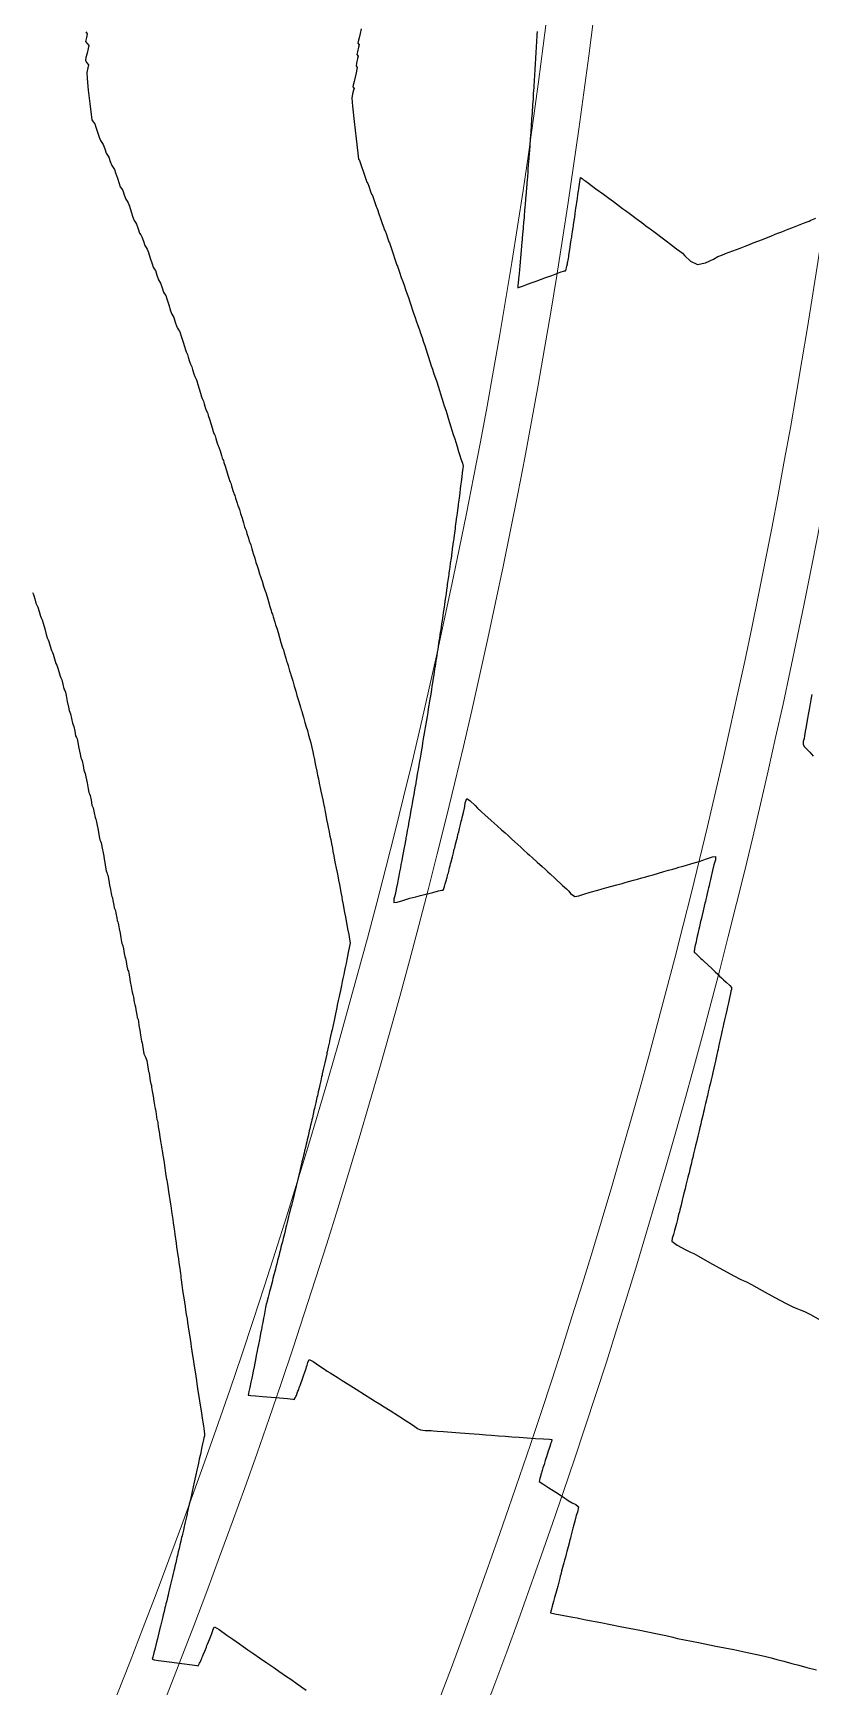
# Model space of a CAD drawing. Header units: millimetres. Extents: x 340454 to 342791, y 6993867 to 6995092.
# Drawn here: x 341861.9 to 341895.4, y 6994447 to 6994518.2 of the extents above; entities that cross this region are included whole.
import ezdxf

# ---------------------------------------------------------------- set-up
doc = ezdxf.new("R2010")
doc.units = ezdxf.units.MM
doc.header["$LTSCALE"] = 10
for name, color, linetype in [('T-HM-CURVA_INTERMEDIARIA', 45, 'Continuous'), ('T-HM-CURVA_MESTRA', 20, 'Continuous'), ('URB-Calçadas', 2, 'Continuous'), ('URB-Quadras', 3, 'Continuous')]:
    doc.layers.add(name, color=color, linetype=linetype)

msp = doc.modelspace()

# ---------------------------------------------------------------- linework, layer by layer
at = {"layer": 'T-HM-CURVA_INTERMEDIARIA', "color": 45, "linetype": 'Continuous', "lineweight": -3, "flags": 128}
for points, elevation in [([(341876.054, 6994518.366), (341876.011, 6994518.175), (341875.968, 6994517.984), (341875.932, 6994517.825), (341875.918, 6994517.754), (341875.968, 6994517.687), (341875.944, 6994517.576), (341875.899, 6994517.377), (341875.875, 6994517.266), (341875.926, 6994517.199), (341875.902, 6994517.088), (341875.857, 6994516.889), (341875.834, 6994516.778), (341875.883, 6994516.711), (341875.869, 6994516.64), (341875.834, 6994516.48), (341875.792, 6994516.29), (341875.75, 6994516.1), (341875.715, 6994515.941), (341875.701, 6994515.87), (341875.751, 6994515.802), (341875.73, 6994515.731), (341875.688, 6994515.572), (341875.66, 6994515.382), (341875.685, 6994515.037), (341875.752, 6994514.38), (341875.836, 6994513.632), (341875.907, 6994513.017), (341875.938, 6994512.759), (341875.984, 6994512.694), (341876.01, 6994512.617), (341876.07, 6994512.443), (341876.14, 6994512.235), (341876.211, 6994512.026), (341876.271, 6994511.85), (341876.298, 6994511.773), (341876.341, 6994511.712), (341876.382, 6994511.59), (341876.457, 6994511.369), (341876.499, 6994511.247), (341876.539, 6994511.189), (341876.581, 6994511.066), (341876.655, 6994510.844), (341876.697, 6994510.722), (341876.735, 6994510.666), (341876.761, 6994510.589), (341876.821, 6994510.41), (341876.892, 6994510.198), (341876.964, 6994509.983), (341877.024, 6994509.803), (341877.051, 6994509.725), (341877.086, 6994509.674), (341877.127, 6994509.55), (341877.203, 6994509.323), (341877.244, 6994509.199), (341877.277, 6994509.151), (341877.303, 6994509.072), (341877.363, 6994508.891), (341877.435, 6994508.674), (341877.507, 6994508.456), (341877.568, 6994508.272), (341877.595, 6994508.193), (341877.624, 6994508.149), (341877.65, 6994508.07), (341877.71, 6994507.886), (341877.783, 6994507.666), (341877.846, 6994507.486), (341877.901, 6994507.333), (341877.97, 6994507.14), (341878.038, 6994506.949), (341878.092, 6994506.796), (341878.154, 6994506.615), (341878.212, 6994506.439), (341878.256, 6994506.299), (341878.314, 6994506.123), (341878.375, 6994505.942), (341878.429, 6994505.789), (341878.495, 6994505.597), (341878.56, 6994505.409), (341878.611, 6994505.259), (341878.675, 6994505.071), (341878.739, 6994504.881), (341878.791, 6994504.729), (341878.852, 6994504.546), (341878.91, 6994504.366), (341878.954, 6994504.224), (341879.012, 6994504.044), (341879.072, 6994503.861), (341879.123, 6994503.708), (341879.187, 6994503.517), (341879.252, 6994503.323), (341879.305, 6994503.164), (341879.367, 6994502.975), (341879.424, 6994502.794), (341879.469, 6994502.649), (341879.526, 6994502.467), (341879.585, 6994502.283), (341879.633, 6994502.132), (341879.693, 6994501.943), (341879.752, 6994501.756), (341879.799, 6994501.607), (341879.858, 6994501.42), (341879.917, 6994501.232), (341879.964, 6994501.083), (341880.022, 6994500.897), (341880.08, 6994500.711), (341880.126, 6994500.564), (341880.183, 6994500.378), (341880.248, 6994500.171), (341880.301, 6994500), (341880.346, 6994499.854), (341880.41, 6994499.662), (341880.444, 6994499.538), (341880.436, 6994499.443), (341880.42, 6994499.346), (341880.408, 6994499.247), (341880.386, 6994499.073), (341880.359, 6994498.864), (341880.337, 6994498.692), (341880.32, 6994498.555), (341880.298, 6994498.382), (341880.27, 6994498.163), (341880.246, 6994497.979), (341880.236, 6994497.9), (341880.228, 6994497.845), (341880.214, 6994497.734), (341880.187, 6994497.531), (341880.172, 6994497.418), (341880.163, 6994497.348), (341880.136, 6994497.143), (341880.108, 6994496.936), (341880.097, 6994496.85), (341880.07, 6994496.654), (341880.044, 6994496.455), (341880.037, 6994496.404), (341880.03, 6994496.353), (341880.004, 6994496.165), (341879.978, 6994495.973), (341879.97, 6994495.915), (341879.962, 6994495.857), (341879.937, 6994495.676), (341879.911, 6994495.491), (341879.902, 6994495.426), (341879.893, 6994495.36), (341879.869, 6994495.187), (341879.844, 6994495.01), (341879.834, 6994494.937), (341879.823, 6994494.864), (341879.8, 6994494.698), (341879.776, 6994494.528), (341879.764, 6994494.448), (341879.753, 6994494.368), (341879.73, 6994494.21), (341879.707, 6994494.047), (341879.694, 6994493.96), (341879.681, 6994493.873), (341879.659, 6994493.722), (341879.637, 6994493.565), (341879.623, 6994493.471), (341879.609, 6994493.378), (341879.588, 6994493.234), (341879.566, 6994493.084), (341879.551, 6994492.983), (341879.536, 6994492.883), (341879.515, 6994492.746), (341879.494, 6994492.603), (341879.478, 6994492.495), (341879.462, 6994492.388), (341879.442, 6994492.258), (341879.422, 6994492.122), (341879.404, 6994492.008), (341879.387, 6994491.893), (341879.368, 6994491.77), (341879.348, 6994491.641), (341879.33, 6994491.519), (341879.311, 6994491.399), (341879.293, 6994491.28), (341879.274, 6994491.16), (341879.254, 6994491.03), (341879.234, 6994490.905), (341879.217, 6994490.792), (341879.199, 6994490.679), (341879.178, 6994490.543), (341879.157, 6994490.412), (341879.14, 6994490.305), (341879.123, 6994490.198), (341879.101, 6994490.056), (341879.079, 6994489.919), (341879.063, 6994489.818), (341879.047, 6994489.718), (341879.023, 6994489.569), (341878.999, 6994489.426), (341878.984, 6994489.331), (341878.969, 6994489.237), (341878.944, 6994489.083), (341878.919, 6994488.933), (341878.905, 6994488.845), (341878.891, 6994488.756), (341878.864, 6994488.596), (341878.838, 6994488.44), (341878.825, 6994488.358), (341878.811, 6994488.276), (341878.784, 6994488.11), (341878.757, 6994487.948), (341878.744, 6994487.872), (341878.731, 6994487.796), (341878.702, 6994487.624), (341878.674, 6994487.456), (341878.662, 6994487.386), (341878.65, 6994487.315), (341878.62, 6994487.139), (341878.59, 6994486.965), (341878.579, 6994486.9), (341878.568, 6994486.835), (341878.537, 6994486.653), (341878.506, 6994486.474), (341878.496, 6994486.414), (341878.486, 6994486.355), (341878.453, 6994486.168), (341878.421, 6994485.983), (341878.412, 6994485.929), (341878.402, 6994485.875), (341878.368, 6994485.683), (341878.335, 6994485.493), (341878.318, 6994485.395), (341878.283, 6994485.198), (341878.248, 6994485.003), (341878.233, 6994484.916), (341878.196, 6994484.713), (341878.16, 6994484.513), (341878.147, 6994484.436), (341878.109, 6994484.229), (341878.072, 6994484.023), (341878.06, 6994483.957), (341878.039, 6994483.845), (341878.002, 6994483.644), (341877.982, 6994483.534), (341877.972, 6994483.477), (341877.959, 6994483.406), (341877.928, 6994483.241), (341877.892, 6994483.044), (341877.861, 6994482.88), (341877.835, 6994482.736), (341877.801, 6994482.555), (341877.768, 6994482.38), (341877.742, 6994482.241), (341877.709, 6994482.066), (341877.676, 6994481.891), (341877.649, 6994481.752), (341877.616, 6994481.577), (341877.579, 6994481.387), (341877.55, 6994481.234), (341877.522, 6994481.088), (341877.456, 6994480.883), (341877.456, 6994480.749), (341877.599, 6994480.753), (341877.855, 6994480.834), (341878.147, 6994480.924), (341878.402, 6994480.99), (341878.61, 6994481.044), (341878.783, 6994481.088), (341878.961, 6994481.134), (341879.14, 6994481.18), (341879.391, 6994481.245), (341879.527, 6994481.28), (341879.583, 6994481.279), (341879.61, 6994481.342), (341879.641, 6994481.434), (341879.659, 6994481.49), (341879.677, 6994481.551), (341879.702, 6994481.635), (341879.725, 6994481.717), (341879.74, 6994481.771), (341879.754, 6994481.821), (341879.775, 6994481.899), (341879.792, 6994481.963), (341879.808, 6994482.024), (341879.823, 6994482.078), (341879.845, 6994482.167), (341879.863, 6994482.235), (341879.884, 6994482.318), (341879.906, 6994482.404), (341879.93, 6994482.499), (341879.981, 6994482.703), (341880.026, 6994482.882), (341880.049, 6994482.975), (341880.064, 6994483.035), (341880.081, 6994483.104), (341880.12, 6994483.26), (341880.167, 6994483.45), (341880.195, 6994483.562), (341880.222, 6994483.673), (341880.252, 6994483.792), (341880.285, 6994483.927), (341880.329, 6994484.105), (341880.363, 6994484.243), (341880.382, 6994484.323), (341880.402, 6994484.403), (341880.454, 6994484.619), (341880.501, 6994484.813), (341880.518, 6994484.879), (341880.531, 6994485.043), (341880.6, 6994485.219), (341880.753, 6994485.124), (341880.959, 6994484.919), (341881.069, 6994484.802), (341881.107, 6994484.767), (341881.145, 6994484.732), (341881.195, 6994484.687), (341881.252, 6994484.635), (341881.385, 6994484.516), (341881.651, 6994484.278), (341881.91, 6994484.046), (341882.097, 6994483.879), (341882.248, 6994483.743), (341882.382, 6994483.623), (341882.527, 6994483.491), (341882.673, 6994483.358), (341882.8, 6994483.241), (341882.93, 6994483.122), (341883.077, 6994482.988), (341883.205, 6994482.873), (341883.306, 6994482.782), (341883.434, 6994482.666), (341883.63, 6994482.487), (341883.844, 6994482.29), (341883.986, 6994482.16), (341884.09, 6994482.066), (341884.194, 6994481.972), (341884.408, 6994481.775), (341884.726, 6994481.481), (341884.894, 6994481.327), (341884.952, 6994481.275), (341884.993, 6994481.237), (341885.072, 6994481.13), (341885.247, 6994481.002), (341885.425, 6994481.025), (341885.635, 6994481.108), (341885.907, 6994481.183), (341886.242, 6994481.274), (341886.434, 6994481.327), (341886.532, 6994481.355), (341886.629, 6994481.383), (341886.79, 6994481.427), (341887.063, 6994481.502), (341887.288, 6994481.565), (341887.456, 6994481.612), (341887.623, 6994481.66), (341887.777, 6994481.703), (341887.947, 6994481.75), (341888.142, 6994481.805), (341888.312, 6994481.853), (341888.447, 6994481.892), (341888.617, 6994481.941), (341888.849, 6994482.009), (341889.088, 6994482.077), (341889.278, 6994482.132), (341889.47, 6994482.186), (341889.611, 6994482.226), (341889.73, 6994482.259), (341889.85, 6994482.293), (341890.011, 6994482.34), (341890.287, 6994482.421), (341890.604, 6994482.513), (341890.914, 6994482.62), (341891.172, 6994482.712), (341891.312, 6994482.72), (341891.308, 6994482.581), (341891.232, 6994482.366), (341891.177, 6994482.126), (341891.146, 6994481.989), (341891.132, 6994481.929), (341891.119, 6994481.869), (341891.086, 6994481.727), (341891.048, 6994481.563), (341891.026, 6994481.468), (341891.005, 6994481.373), (341890.98, 6994481.265), (341890.95, 6994481.136), (341890.916, 6994480.992), (341890.89, 6994480.876), (341890.87, 6994480.793), (341890.851, 6994480.71), (341890.822, 6994480.585), (341890.774, 6994480.38), (341890.731, 6994480.197), (341890.687, 6994480.01), (341890.666, 6994479.921), (341890.651, 6994479.857), (341890.632, 6994479.779), (341890.612, 6994479.696), (341890.59, 6994479.599), (341890.574, 6994479.533), (341890.559, 6994479.469), (341890.541, 6994479.388), (341890.52, 6994479.296), (341890.504, 6994479.225), (341890.488, 6994479.155), (341890.469, 6994479.065), (341890.452, 6994478.987), (341890.434, 6994478.899), (341890.42, 6994478.828), (341890.408, 6994478.764), (341890.399, 6994478.711), (341890.391, 6994478.665), (341890.384, 6994478.603), (341890.435, 6994478.569), (341890.53, 6994478.479), (341890.634, 6994478.381), (341890.681, 6994478.336), (341890.729, 6994478.29), (341890.81, 6994478.214), (341890.971, 6994478.06), (341891.141, 6994477.899), (341891.284, 6994477.762), (341891.402, 6994477.65), (341891.479, 6994477.576), (341891.563, 6994477.495), (341891.648, 6994477.415), (341891.761, 6994477.311), (341891.916, 6994477.165), (341892, 6994477.077), (341891.989, 6994477.002), (341891.967, 6994476.924), (341891.946, 6994476.829), (341891.906, 6994476.644), (341891.858, 6994476.422), (341891.819, 6994476.243), (341891.788, 6994476.1), (341891.748, 6994475.921), (341891.698, 6994475.693), (341891.656, 6994475.502), (341891.638, 6994475.419), (341891.625, 6994475.36), (341891.599, 6994475.245), (341891.552, 6994475.035), (341891.526, 6994474.918), (341891.509, 6994474.841), (341891.484, 6994474.73), (341891.439, 6994474.531), (341891.414, 6994474.417), (341891.392, 6994474.321), (341891.347, 6994474.12), (341891.301, 6994473.916), (341891.287, 6994473.858), (341891.274, 6994473.8), (341891.231, 6994473.61), (341891.187, 6994473.415), (341891.171, 6994473.348), (341891.155, 6994473.28), (341891.114, 6994473.1), (341891.072, 6994472.915), (341891.054, 6994472.837), (341891.036, 6994472.759), (341890.996, 6994472.59), (341890.956, 6994472.414), (341890.935, 6994472.326), (341890.915, 6994472.239), (341890.878, 6994472.08), (341890.839, 6994471.914), (341890.816, 6994471.816), (341890.793, 6994471.717), (341890.758, 6994471.57), (341890.721, 6994471.414), (341890.695, 6994471.305), (341890.67, 6994471.196), (341890.637, 6994471.06), (341890.603, 6994470.914), (341890.574, 6994470.794), (341890.545, 6994470.674), (341890.516, 6994470.549), (341890.483, 6994470.414), (341890.45, 6994470.277), (341890.42, 6994470.152), (341890.392, 6994470.033), (341890.363, 6994469.915), (341890.327, 6994469.765), (341890.293, 6994469.626), (341890.268, 6994469.521), (341890.242, 6994469.415), (341890.202, 6994469.252), (341890.165, 6994469.099), (341890.142, 6994469.008), (341890.12, 6994468.916), (341890.076, 6994468.739), (341890.035, 6994468.571), (341890.016, 6994468.494), (341889.997, 6994468.417), (341889.949, 6994468.225), (341889.904, 6994468.042), (341889.889, 6994467.98), (341889.873, 6994467.918), (341889.821, 6994467.711), (341889.771, 6994467.511), (341889.749, 6994467.42), (341889.719, 6994467.301), (341889.666, 6994467.092), (341889.637, 6994466.978), (341889.623, 6994466.921), (341889.598, 6994466.822), (341889.546, 6994466.619), (341889.502, 6994466.444), (341889.439, 6994466.287), (341889.427, 6994466.151), (341889.652, 6994465.99), (341890.032, 6994465.784), (341890.236, 6994465.68), (341890.302, 6994465.653), (341890.379, 6994465.621), (341890.579, 6994465.51), (341891.052, 6994465.245), (341891.623, 6994464.927), (341892.119, 6994464.652), (341892.364, 6994464.518), (341892.5, 6994464.463), (341892.635, 6994464.408), (341892.861, 6994464.287), (341893.319, 6994464.036), (341893.862, 6994463.738), (341894.347, 6994463.474), (341894.627, 6994463.327), (341894.805, 6994463.252), (341894.95, 6994463.2), (341895.129, 6994463.126), (341895.387, 6994462.992), (341895.826, 6994462.756)], 711), ([(341883.626, 6994518.255), (341883.619, 6994518.133), (341883.613, 6994518.011), (341883.606, 6994517.892), (341883.599, 6994517.773), (341883.592, 6994517.648), (341883.585, 6994517.525), (341883.578, 6994517.408), (341883.571, 6994517.29), (341883.564, 6994517.164), (341883.556, 6994517.039), (341883.549, 6994516.924), (341883.542, 6994516.808), (341883.534, 6994516.68), (341883.527, 6994516.554), (341883.52, 6994516.44), (341883.512, 6994516.326), (341883.504, 6994516.196), (341883.496, 6994516.068), (341883.489, 6994515.956), (341883.482, 6994515.844), (341883.473, 6994515.712), (341883.465, 6994515.582), (341883.458, 6994515.472), (341883.451, 6994515.363), (341883.442, 6994515.228), (341883.433, 6994515.096), (341883.426, 6994514.989), (341883.418, 6994514.882), (341883.409, 6994514.745), (341883.4, 6994514.61), (341883.393, 6994514.506), (341883.386, 6994514.402), (341883.376, 6994514.262), (341883.366, 6994514.124), (341883.359, 6994514.023), (341883.352, 6994513.921), (341883.342, 6994513.778), (341883.332, 6994513.639), (341883.325, 6994513.542), (341883.317, 6994513.445), (341883.309, 6994513.323), (341883.296, 6994513.153), (341883.282, 6994512.97), (341883.273, 6994512.842), (341883.266, 6994512.754), (341883.26, 6994512.667), (341883.247, 6994512.5), (341883.235, 6994512.339), (341883.229, 6994512.26), (341883.223, 6994512.181), (341883.209, 6994512.007), (341883.196, 6994511.837), (341883.19, 6994511.766), (341883.184, 6994511.695), (341883.17, 6994511.513), (341883.156, 6994511.335), (341883.151, 6994511.273), (341883.146, 6994511.21), (341883.13, 6994511.02), (341883.115, 6994510.834), (341883.11, 6994510.779), (341883.106, 6994510.724), (341883.089, 6994510.527), (341883.073, 6994510.332), (341883.065, 6994510.238), (341883.048, 6994510.033), (341883.03, 6994509.831), (341883.024, 6994509.753), (341883.005, 6994509.54), (341882.987, 6994509.33), (341882.981, 6994509.267), (341882.975, 6994509.194), (341882.96, 6994509.028), (341882.942, 6994508.829), (341882.928, 6994508.662), (341882.914, 6994508.514), (341882.897, 6994508.329), (341882.881, 6994508.149), (341882.868, 6994508.007), (341882.851, 6994507.828), (341882.83, 6994507.603), (341882.812, 6994507.415), (341882.804, 6994507.328), (341882.796, 6994507.27), (341882.794, 6994507.22), (341882.877, 6994507.247), (341883.002, 6994507.295), (341883.143, 6994507.346), (341883.373, 6994507.428), (341883.586, 6994507.505), (341883.776, 6994507.574), (341883.966, 6994507.643), (341884.257, 6994507.75), (341884.623, 6994507.884), (341884.804, 6994507.949), (341884.854, 6994507.944), (341884.876, 6994508.003), (341884.898, 6994508.095), (341884.911, 6994508.154), (341884.929, 6994508.243), (341884.94, 6994508.303), (341884.949, 6994508.351), (341884.958, 6994508.403), (341884.973, 6994508.484), (341884.986, 6994508.56), (341884.997, 6994508.63), (341885.009, 6994508.702), (341885.025, 6994508.796), (341885.036, 6994508.871), (341885.052, 6994508.968), (341885.071, 6994509.095), (341885.1, 6994509.289), (341885.116, 6994509.392), (341885.125, 6994509.453), (341885.15, 6994509.624), (341885.178, 6994509.808), (341885.187, 6994509.873), (341885.197, 6994509.938), (341885.209, 6994510.021), (341885.224, 6994510.119), (341885.245, 6994510.264), (341885.269, 6994510.424), (341885.285, 6994510.533), (341885.3, 6994510.642), (341885.322, 6994510.788), (341885.339, 6994510.909), (341885.35, 6994510.984), (341885.361, 6994511.059), (341885.386, 6994511.235), (341885.409, 6994511.394), (341885.421, 6994511.476), (341885.449, 6994511.677), (341885.478, 6994511.88), (341885.491, 6994511.973), (341885.56, 6994511.926), (341885.628, 6994511.873), (341885.682, 6994511.834), (341885.834, 6994511.722), (341886.16, 6994511.483), (341886.478, 6994511.25), (341886.715, 6994511.076), (341886.91, 6994510.933), (341887.05, 6994510.83), (341887.177, 6994510.735), (341887.304, 6994510.639), (341887.434, 6994510.544), (341887.592, 6994510.428), (341887.759, 6994510.304), (341887.892, 6994510.205), (341887.997, 6994510.126), (341888.13, 6994510.026), (341888.306, 6994509.893), (341888.487, 6994509.757), (341888.645, 6994509.639), (341888.82, 6994509.509), (341888.953, 6994509.41), (341889.064, 6994509.328), (341889.175, 6994509.245), (341889.363, 6994509.104), (341889.63, 6994508.901), (341889.776, 6994508.791), (341889.829, 6994508.751), (341889.881, 6994508.712), (341889.987, 6994508.589), (341890.224, 6994508.367), (341890.524, 6994508.224), (341890.879, 6994508.288), (341891.223, 6994508.455), (341891.401, 6994508.559), (341891.487, 6994508.593), (341891.573, 6994508.626), (341891.741, 6994508.691), (341892.056, 6994508.812), (341892.364, 6994508.93), (341892.584, 6994509.014), (341892.762, 6994509.083), (341892.931, 6994509.148), (341893.129, 6994509.226), (341893.326, 6994509.304), (341893.505, 6994509.375), (341893.69, 6994509.448), (341893.875, 6994509.521), (341894.035, 6994509.584), (341894.165, 6994509.634), (341894.288, 6994509.681), (341894.436, 6994509.739), (341894.584, 6994509.797), (341894.804, 6994509.884), (341895.088, 6994509.998), (341895.249, 6994510.062), (341895.33, 6994510.093), (341895.41, 6994510.125), (341895.623, 6994510.21)], 712), ([(341861.911, 6994494.096), (341861.951, 6994494.01), (341862.006, 6994493.82), (341862.061, 6994493.63), (341862.1, 6994493.546), (341862.139, 6994493.462), (341862.194, 6994493.27), (341862.249, 6994493.08), (341862.287, 6994492.997), (341862.325, 6994492.915), (341862.367, 6994492.771), (341862.435, 6994492.53), (341862.504, 6994492.287), (341862.546, 6994492.142), (341862.583, 6994492.061), (341862.62, 6994491.981), (341862.676, 6994491.785), (341862.732, 6994491.59), (341862.768, 6994491.511), (341862.804, 6994491.433), (341862.86, 6994491.235), (341862.916, 6994491.039), (341862.951, 6994490.962), (341862.986, 6994490.885), (341863.043, 6994490.687), (341863.098, 6994490.489), (341863.133, 6994490.414), (341863.167, 6994490.338), (341863.215, 6994490.14), (341863.263, 6994489.944), (341863.297, 6994489.87), (341863.33, 6994489.796), (341863.36, 6994489.652), (341863.407, 6994489.403), (341863.455, 6994489.152), (341863.484, 6994489.008), (341863.517, 6994488.936), (341863.549, 6994488.864), (341863.588, 6994488.664), (341863.627, 6994488.466), (341863.659, 6994488.395), (341863.69, 6994488.325), (341863.729, 6994488.124), (341863.768, 6994487.925), (341863.799, 6994487.856), (341863.83, 6994487.786), (341863.859, 6994487.641), (341863.907, 6994487.385), (341863.955, 6994487.126), (341863.985, 6994486.98), (341864.015, 6994486.912), (341864.045, 6994486.845), (341864.084, 6994486.641), (341864.122, 6994486.438), (341864.152, 6994486.372), (341864.181, 6994486.306), (341864.21, 6994486.16), (341864.258, 6994485.897), (341864.307, 6994485.632), (341864.336, 6994485.485), (341864.364, 6994485.421), (341864.393, 6994485.357), (341864.432, 6994485.149), (341864.47, 6994484.942), (341864.498, 6994484.88), (341864.525, 6994484.817), (341864.564, 6994484.608), (341864.603, 6994484.401), (341864.63, 6994484.339), (341864.657, 6994484.278), (341864.685, 6994484.13), (341864.734, 6994483.86), (341864.768, 6994483.672), (341864.797, 6994483.515), (341864.812, 6994483.438), (341864.838, 6994483.379), (341864.864, 6994483.319), (341864.88, 6994483.24), (341864.91, 6994483.078), (341864.946, 6994482.886), (341864.974, 6994482.733), (341864.996, 6994482.612), (341865.024, 6994482.459), (341865.059, 6994482.267), (341865.088, 6994482.106), (341865.103, 6994482.029), (341865.125, 6994481.977), (341865.148, 6994481.925), (341865.162, 6994481.848), (341865.192, 6994481.686), (341865.226, 6994481.492), (341865.261, 6994481.298), (341865.291, 6994481.135), (341865.306, 6994481.056), (341865.329, 6994481.002), (341865.352, 6994480.947), (341865.374, 6994480.829), (341865.41, 6994480.626), (341865.431, 6994480.509), (341865.454, 6994480.456), (341865.476, 6994480.403), (341865.498, 6994480.285), (341865.534, 6994480.08), (341865.555, 6994479.962), (341865.577, 6994479.911), (341865.599, 6994479.859), (341865.614, 6994479.781), (341865.643, 6994479.615), (341865.678, 6994479.417), (341865.713, 6994479.217), (341865.742, 6994479.049), (341865.757, 6994478.971), (341865.778, 6994478.921), (341865.798, 6994478.872), (341865.82, 6994478.752), (341865.856, 6994478.543), (341865.878, 6994478.424), (341865.898, 6994478.376), (341865.918, 6994478.328), (341865.939, 6994478.208), (341865.976, 6994477.997), (341865.997, 6994477.877), (341866.016, 6994477.831), (341866.035, 6994477.784), (341866.05, 6994477.706), (341866.079, 6994477.536), (341866.114, 6994477.332), (341866.15, 6994477.127), (341866.179, 6994476.955), (341866.194, 6994476.876), (341866.23, 6994476.787), (341866.251, 6994476.666), (341866.288, 6994476.45), (341866.309, 6994476.329), (341866.344, 6994476.243), (341866.364, 6994476.122), (341866.399, 6994475.906), (341866.419, 6994475.785), (341866.453, 6994475.702), (341866.466, 6994475.623), (341866.493, 6994475.449), (341866.527, 6994475.241), (341866.56, 6994475.032), (341866.588, 6994474.856), (341866.601, 6994474.777), (341866.633, 6994474.698), (341866.645, 6994474.602), (341866.672, 6994474.409), (341866.707, 6994474.232), (341866.768, 6994474.083), (341866.828, 6994473.934), (341866.862, 6994473.757), (341866.888, 6994473.565), (341866.899, 6994473.471), (341866.928, 6994473.401), (341866.947, 6994473.278), (341866.98, 6994473.058), (341866.999, 6994472.936), (341867.027, 6994472.868), (341867.039, 6994472.79), (341867.065, 6994472.613), (341867.097, 6994472.401), (341867.129, 6994472.188), (341867.156, 6994472.009), (341867.169, 6994471.93), (341867.194, 6994471.867), (341867.213, 6994471.743), (341867.246, 6994471.518), (341867.265, 6994471.395), (341867.287, 6994471.335), (341867.299, 6994471.256), (341867.326, 6994471.076), (341867.358, 6994470.86), (341867.39, 6994470.644), (341867.417, 6994470.461), (341867.429, 6994470.382), (341867.449, 6994470.327), (341867.467, 6994470.201), (341867.501, 6994469.972), (341867.519, 6994469.847), (341867.538, 6994469.794), (341867.55, 6994469.715), (341867.577, 6994469.531), (341867.609, 6994469.312), (341867.641, 6994469.092), (341867.668, 6994468.906), (341867.679, 6994468.826), (341867.697, 6994468.778), (341867.708, 6994468.698), (341867.734, 6994468.512), (341867.767, 6994468.29), (341867.797, 6994468.104), (341867.823, 6994467.943), (341867.853, 6994467.755), (341867.879, 6994467.579), (341867.899, 6994467.438), (341867.924, 6994467.262), (341867.949, 6994467.085), (341867.969, 6994466.943), (341867.995, 6994466.765), (341868.02, 6994466.586), (341868.04, 6994466.443), (341868.066, 6994466.263), (341868.093, 6994466.075), (341868.115, 6994465.916), (341868.142, 6994465.726), (341868.168, 6994465.544), (341868.189, 6994465.4), (341868.214, 6994465.218), (341868.247, 6994464.979), (341868.276, 6994464.771), (341868.288, 6994464.68), (341868.29, 6994464.627), (341868.293, 6994464.575), (341868.306, 6994464.486), (341868.337, 6994464.281), (341868.372, 6994464.043), (341868.4, 6994463.861), (341868.423, 6994463.716), (341868.451, 6994463.534), (341868.479, 6994463.347), (341868.502, 6994463.194), (341868.531, 6994463), (341868.56, 6994462.809), (341868.583, 6994462.658), (341868.611, 6994462.467), (341868.64, 6994462.275), (341868.663, 6994462.122), (341868.692, 6994461.934), (341868.721, 6994461.748), (341868.744, 6994461.6), (341868.772, 6994461.415), (341868.801, 6994461.226), (341868.824, 6994461.073), (341868.854, 6994460.879), (341868.883, 6994460.687), (341868.906, 6994460.534), (341868.935, 6994460.344), (341868.964, 6994460.156), (341868.987, 6994460.006), (341869.016, 6994459.817), (341869.045, 6994459.627), (341869.069, 6994459.474), (341869.098, 6994459.28), (341869.128, 6994459.088), (341869.151, 6994458.935), (341869.181, 6994458.744), (341869.213, 6994458.535), (341869.239, 6994458.366), (341869.264, 6994458.208), (341869.301, 6994457.977), (341869.32, 6994457.844), (341869.306, 6994457.768), (341869.288, 6994457.693), (341869.269, 6994457.604), (341869.232, 6994457.433), (341869.188, 6994457.228), (341869.152, 6994457.061), (341869.123, 6994456.929), (341869.087, 6994456.763), (341869.05, 6994456.597), (341869.022, 6994456.465), (341868.985, 6994456.299), (341868.939, 6994456.089), (341868.9, 6994455.913), (341868.883, 6994455.836), (341868.87, 6994455.779), (341868.825, 6994455.578), (341868.78, 6994455.374), (341868.764, 6994455.302), (341868.72, 6994455.109), (341868.676, 6994454.913), (341868.657, 6994454.824), (341868.615, 6994454.64), (341868.572, 6994454.452), (341868.56, 6994454.4), (341868.548, 6994454.347), (341868.509, 6994454.172), (341868.468, 6994453.993), (341868.454, 6994453.932), (341868.44, 6994453.87), (341868.402, 6994453.705), (341868.362, 6994453.535), (341868.346, 6994453.464), (341868.33, 6994453.393), (341868.294, 6994453.238), (341868.256, 6994453.077), (341868.238, 6994452.997), (341868.219, 6994452.916), (341868.185, 6994452.772), (341868.15, 6994452.621), (341868.129, 6994452.53), (341868.107, 6994452.44), (341868.076, 6994452.307), (341868.043, 6994452.166), (341868.019, 6994452.064), (341867.995, 6994451.963), (341867.967, 6994451.843), (341867.936, 6994451.712), (341867.909, 6994451.599), (341867.882, 6994451.486), (341867.855, 6994451.373), (341867.828, 6994451.26), (341867.796, 6994451.129), (341867.768, 6994451.01), (341867.744, 6994450.91), (341867.719, 6994450.81), (341867.685, 6994450.666), (341867.653, 6994450.533), (341867.632, 6994450.447), (341867.611, 6994450.361), (341867.573, 6994450.204), (341867.537, 6994450.057), (341867.519, 6994449.986), (341867.502, 6994449.915), (341867.46, 6994449.744), (341867.42, 6994449.581), (341867.406, 6994449.526), (341867.393, 6994449.47), (341867.347, 6994449.284), (341867.302, 6994449.105), (341867.283, 6994449.028), (341867.249, 6994448.892), (341867.184, 6994448.629), (341867.133, 6994448.428), (341867.084, 6994448.24), (341867.064, 6994448.153), (341867.14, 6994448.124), (341867.334, 6994448.098), (341867.789, 6994448.038), (341868.331, 6994447.967), (341868.786, 6994447.908), (341868.978, 6994447.883), (341869.035, 6994447.87), (341869.074, 6994447.928), (341869.103, 6994447.983), (341869.126, 6994448.03), (341869.149, 6994448.079), (341869.17, 6994448.126), (341869.193, 6994448.179), (341869.217, 6994448.237), (341869.241, 6994448.293), (341869.26, 6994448.34), (341869.323, 6994448.498), (341869.393, 6994448.673), (341869.42, 6994448.74), (341869.447, 6994448.807), (341869.483, 6994448.895), (341869.527, 6994449.006), (341869.585, 6994449.152), (341869.629, 6994449.263), (341869.66, 6994449.34), (341869.688, 6994449.443), (341869.743, 6994449.55), (341869.937, 6994449.435), (341870.279, 6994449.192), (341870.53, 6994449.011), (341870.674, 6994448.911), (341870.817, 6994448.812), (341870.972, 6994448.704), (341871.18, 6994448.56), (341871.433, 6994448.384), (341871.687, 6994448.209), (341871.994, 6994447.997), (341872.293, 6994447.791), (341872.519, 6994447.635), (341872.699, 6994447.511), (341872.843, 6994447.412), (341873.023, 6994447.287), (341873.296, 6994447.096), (341873.683, 6994446.826)], 709), ([(341895.445, 6994489.701), (341895.409, 6994489.488), (341895.389, 6994489.371), (341895.379, 6994489.312), (341895.366, 6994489.235), (341895.336, 6994489.059), (341895.3, 6994488.847), (341895.269, 6994488.672), (341895.242, 6994488.517), (341895.209, 6994488.324), (341895.17, 6994488.102), (341895.138, 6994487.92), (341895.117, 6994487.8), (341895.083, 6994487.675), (341895.074, 6994487.556), (341895.128, 6994487.469), (341895.233, 6994487.354), (341895.359, 6994487.214), (341895.504, 6994487.043)], 712)]:
    msp.add_lwpolyline(points, dxfattribs=dict(at, elevation=elevation))
at = {"layer": 'T-HM-CURVA_MESTRA', "color": 20, "linetype": 'Continuous', "lineweight": -3, "elevation": 710, "flags": 128}
msp.add_lwpolyline([(341864.201, 6994518.246), (341864.268, 6994518.157), (341864.232, 6994517.994), (341864.196, 6994517.831), (341864.262, 6994517.743), (341864.328, 6994517.654), (341864.309, 6994517.524), (341864.257, 6994517.328), (341864.205, 6994517.132), (341864.186, 6994517.001), (341864.251, 6994516.913), (341864.316, 6994516.824), (341864.288, 6994516.694), (341864.245, 6994516.497), (341864.263, 6994516.234), (341864.312, 6994515.732), (341864.374, 6994515.158), (341864.43, 6994514.677), (341864.461, 6994514.457), (341864.522, 6994514.366), (341864.587, 6994514.277), (341864.639, 6994514.137), (341864.709, 6994513.919), (341864.781, 6994513.7), (341864.833, 6994513.559), (341864.894, 6994513.471), (341864.955, 6994513.383), (341865.017, 6994513.2), (341865.078, 6994513.019), (341865.138, 6994512.933), (341865.198, 6994512.847), (341865.26, 6994512.663), (341865.321, 6994512.481), (341865.379, 6994512.396), (341865.438, 6994512.312), (341865.488, 6994512.17), (341865.562, 6994511.943), (341865.636, 6994511.714), (341865.686, 6994511.571), (341865.743, 6994511.489), (341865.799, 6994511.406), (341865.862, 6994511.218), (341865.924, 6994511.032), (341865.979, 6994510.951), (341866.034, 6994510.87), (341866.085, 6994510.727), (341866.159, 6994510.493), (341866.235, 6994510.257), (341866.285, 6994510.113), (341866.339, 6994510.034), (341866.392, 6994509.955), (341866.456, 6994509.763), (341866.518, 6994509.573), (341866.57, 6994509.495), (341866.622, 6994509.418), (341866.686, 6994509.225), (341866.749, 6994509.033), (341866.799, 6994508.957), (341866.85, 6994508.882), (341866.899, 6994508.738), (341866.976, 6994508.494), (341867.054, 6994508.248), (341867.104, 6994508.103), (341867.153, 6994508.03), (341867.202, 6994507.956), (341867.266, 6994507.759), (341867.329, 6994507.562), (341867.377, 6994507.491), (341867.424, 6994507.419), (341867.488, 6994507.22), (341867.552, 6994507.023), (341867.598, 6994506.952), (341867.645, 6994506.882), (341867.693, 6994506.737), (341867.772, 6994506.484), (341867.851, 6994506.228), (341867.9, 6994506.082), (341867.945, 6994506.014), (341867.99, 6994505.945), (341868.054, 6994505.742), (341868.118, 6994505.541), (341868.158, 6994505.473), (341868.199, 6994505.409), (341868.231, 6994505.346), (341868.262, 6994505.282), (341868.308, 6994505.137), (341868.389, 6994504.876), (341868.446, 6994504.695), (341868.493, 6994504.544), (341868.518, 6994504.467), (341868.548, 6994504.406), (341868.579, 6994504.344), (341868.614, 6994504.232), (341868.672, 6994504.044), (341868.707, 6994503.933), (341868.737, 6994503.873), (341868.767, 6994503.812), (341868.802, 6994503.7), (341868.86, 6994503.511), (341868.896, 6994503.399), (341868.924, 6994503.34), (341868.953, 6994503.281), (341868.978, 6994503.205), (341869.025, 6994503.051), (341869.082, 6994502.865), (341869.14, 6994502.679), (341869.188, 6994502.522), (341869.213, 6994502.446), (341869.24, 6994502.389), (341869.268, 6994502.333), (341869.304, 6994502.219), (341869.363, 6994502.024), (341869.398, 6994501.911), (341869.425, 6994501.856), (341869.452, 6994501.8), (341869.476, 6994501.724), (341869.525, 6994501.566), (341869.583, 6994501.376), (341869.641, 6994501.186), (341869.69, 6994501.026), (341869.714, 6994500.949), (341869.74, 6994500.896), (341869.766, 6994500.843), (341869.802, 6994500.727), (341869.862, 6994500.528), (341869.898, 6994500.413), (341869.923, 6994500.361), (341869.948, 6994500.309), (341869.984, 6994500.193), (341870.044, 6994499.992), (341870.08, 6994499.877), (341870.104, 6994499.827), (341870.128, 6994499.776), (341870.152, 6994499.7), (341870.202, 6994499.537), (341870.261, 6994499.342), (341870.32, 6994499.146), (341870.37, 6994498.981), (341870.394, 6994498.904), (341870.417, 6994498.856), (341870.44, 6994498.808), (341870.476, 6994498.69), (341870.538, 6994498.484), (341870.573, 6994498.367), (341870.596, 6994498.32), (341870.618, 6994498.274), (341870.654, 6994498.156), (341870.716, 6994497.948), (341870.752, 6994497.831), (341870.773, 6994497.786), (341870.795, 6994497.741), (341870.818, 6994497.664), (341870.869, 6994497.496), (341870.929, 6994497.295), (341870.989, 6994497.094), (341871.04, 6994496.924), (341871.063, 6994496.846), (341871.104, 6994496.761), (341871.14, 6994496.641), (341871.203, 6994496.428), (341871.239, 6994496.309), (341871.278, 6994496.226), (341871.302, 6994496.149), (341871.353, 6994495.978), (341871.413, 6994495.773), (341871.474, 6994495.567), (341871.526, 6994495.393), (341871.549, 6994495.315), (341871.586, 6994495.237), (341871.623, 6994495.115), (341871.687, 6994494.898), (341871.723, 6994494.777), (341871.758, 6994494.702), (341871.794, 6994494.58), (341871.858, 6994494.361), (341871.894, 6994494.239), (341871.928, 6994494.167), (341871.952, 6994494.089), (341872.003, 6994493.913), (341872.065, 6994493.702), (341872.127, 6994493.491), (341872.179, 6994493.313), (341872.202, 6994493.234), (341872.234, 6994493.166), (341872.27, 6994493.042), (341872.335, 6994492.819), (341872.371, 6994492.695), (341872.402, 6994492.631), (341872.425, 6994492.552), (341872.477, 6994492.372), (341872.539, 6994492.157), (341872.602, 6994491.941), (341872.655, 6994491.759), (341872.678, 6994491.68), (341872.706, 6994491.62), (341872.742, 6994491.494), (341872.808, 6994491.266), (341872.844, 6994491.14), (341872.871, 6994491.084), (341872.907, 6994490.957), (341872.973, 6994490.727), (341873.01, 6994490.602), (341873.034, 6994490.548), (341873.057, 6994490.468), (341873.11, 6994490.284), (341873.173, 6994490.063), (341873.237, 6994489.842), (341873.29, 6994489.655), (341873.313, 6994489.575), (341873.336, 6994489.526), (341873.372, 6994489.398), (341873.439, 6994489.163), (341873.476, 6994489.035), (341873.497, 6994488.989), (341873.519, 6994488.908), (341873.572, 6994488.72), (341873.637, 6994488.496), (341873.692, 6994488.311), (341873.74, 6994488.153), (341873.796, 6994487.957), (341873.849, 6994487.766), (341873.888, 6994487.614), (341873.934, 6994487.425), (341873.977, 6994487.233), (341874.01, 6994487.08), (341874.046, 6994486.898), (341874.081, 6994486.722), (341874.108, 6994486.582), (341874.143, 6994486.405), (341874.181, 6994486.223), (341874.213, 6994486.07), (341874.254, 6994485.877), (341874.293, 6994485.689), (341874.325, 6994485.539), (341874.364, 6994485.35), (341874.403, 6994485.159), (341874.435, 6994485.007), (341874.472, 6994484.824), (341874.507, 6994484.644), (341874.534, 6994484.501), (341874.568, 6994484.321), (341874.605, 6994484.138), (341874.636, 6994483.985), (341874.675, 6994483.794), (341874.713, 6994483.603), (341874.744, 6994483.452), (341874.78, 6994483.267), (341874.815, 6994483.084), (341874.842, 6994482.94), (341874.876, 6994482.757), (341874.912, 6994482.572), (341874.942, 6994482.42), (341874.98, 6994482.229), (341875.016, 6994482.04), (341875.045, 6994481.89), (341875.082, 6994481.702), (341875.118, 6994481.512), (341875.147, 6994481.362), (341875.182, 6994481.175), (341875.217, 6994480.989), (341875.244, 6994480.842), (341875.278, 6994480.656), (341875.313, 6994480.468), (341875.342, 6994480.317), (341875.377, 6994480.127), (341875.412, 6994479.94), (341875.439, 6994479.791), (341875.474, 6994479.603), (341875.518, 6994479.364), (341875.555, 6994479.163), (341875.571, 6994479.074), (341875.584, 6994479.004), (341875.556, 6994478.864), (341875.5, 6994478.591), (341875.468, 6994478.434), (341875.439, 6994478.292), (341875.403, 6994478.116), (341875.368, 6994477.946), (341875.34, 6994477.811), (341875.305, 6994477.641), (341875.27, 6994477.47), (341875.241, 6994477.335), (341875.206, 6994477.165), (341875.161, 6994476.949), (341875.123, 6994476.768), (341875.106, 6994476.69), (341875.095, 6994476.635), (341875.071, 6994476.526), (341875.029, 6994476.326), (341875.006, 6994476.215), (341874.992, 6994476.149), (341874.948, 6994475.946), (341874.904, 6994475.74), (341874.888, 6994475.664), (341874.845, 6994475.465), (341874.802, 6994475.266), (341874.783, 6994475.178), (341874.741, 6994474.985), (341874.699, 6994474.791), (341874.688, 6994474.742), (341874.677, 6994474.692), (341874.636, 6994474.506), (341874.595, 6994474.316), (341874.583, 6994474.262), (341874.571, 6994474.207), (341874.531, 6994474.026), (341874.49, 6994473.842), (341874.477, 6994473.782), (341874.463, 6994473.722), (341874.424, 6994473.546), (341874.384, 6994473.368), (341874.37, 6994473.303), (341874.355, 6994473.238), (341874.317, 6994473.067), (341874.278, 6994472.894), (341874.262, 6994472.824), (341874.246, 6994472.753), (341874.209, 6994472.588), (341874.171, 6994472.42), (341874.153, 6994472.344), (341874.136, 6994472.269), (341874.1, 6994472.109), (341874.063, 6994471.946), (341874.044, 6994471.866), (341874.025, 6994471.785), (341873.99, 6994471.631), (341873.954, 6994471.473), (341873.934, 6994471.387), (341873.914, 6994471.301), (341873.879, 6994471.152), (341873.844, 6994470.999), (341873.823, 6994470.908), (341873.801, 6994470.818), (341873.768, 6994470.674), (341873.733, 6994470.526), (341873.711, 6994470.43), (341873.688, 6994470.334), (341873.655, 6994470.195), (341873.622, 6994470.053), (341873.598, 6994469.952), (341873.574, 6994469.851), (341873.542, 6994469.717), (341873.509, 6994469.58), (341873.484, 6994469.474), (341873.459, 6994469.368), (341873.428, 6994469.24), (341873.396, 6994469.107), (341873.37, 6994468.996), (341873.343, 6994468.886), (341873.313, 6994468.762), (341873.282, 6994468.634), (341873.254, 6994468.519), (341873.226, 6994468.403), (341873.197, 6994468.285), (341873.167, 6994468.161), (341873.137, 6994468.039), (341873.108, 6994467.921), (341873.08, 6994467.805), (341873.052, 6994467.689), (341873.02, 6994467.562), (341872.99, 6994467.439), (341872.963, 6994467.328), (341872.935, 6994467.217), (341872.902, 6994467.085), (341872.871, 6994466.957), (341872.844, 6994466.851), (341872.818, 6994466.745), (341872.784, 6994466.608), (341872.75, 6994466.476), (341872.725, 6994466.374), (341872.7, 6994466.273), (341872.664, 6994466.132), (341872.629, 6994465.995), (341872.605, 6994465.898), (341872.581, 6994465.801), (341872.544, 6994465.655), (341872.508, 6994465.514), (341872.484, 6994465.421), (341872.461, 6994465.329), (341872.422, 6994465.179), (341872.385, 6994465.033), (341872.362, 6994464.945), (341872.34, 6994464.858), (341872.3, 6994464.703), (341872.261, 6994464.552), (341872.24, 6994464.469), (341872.218, 6994464.386), (341872.177, 6994464.228), (341872.137, 6994464.072), (341872.117, 6994463.994), (341872.096, 6994463.915), (341872.054, 6994463.752), (341872.012, 6994463.592), (341871.992, 6994463.518), (341871.973, 6994463.444), (341871.959, 6994463.372), (341871.945, 6994463.299), (341871.912, 6994463.129), (341871.881, 6994462.963), (341871.868, 6994462.899), (341871.855, 6994462.834), (341871.821, 6994462.656), (341871.787, 6994462.482), (341871.776, 6994462.426), (341871.765, 6994462.369), (341871.729, 6994462.183), (341871.693, 6994462.001), (341871.674, 6994461.905), (341871.636, 6994461.711), (341871.598, 6994461.521), (341871.582, 6994461.441), (341871.542, 6994461.239), (341871.502, 6994461.04), (341871.49, 6994460.978), (341871.476, 6994460.909), (341871.444, 6994460.749), (341871.405, 6994460.559), (341871.373, 6994460.399), (341871.344, 6994460.256), (341871.308, 6994460.078), (341871.263, 6994459.861), (341871.226, 6994459.678), (341871.209, 6994459.598), (341871.194, 6994459.524), (341871.303, 6994459.513), (341871.509, 6994459.496), (341871.816, 6994459.47), (341872.363, 6994459.422), (341872.887, 6994459.377), (341873.121, 6994459.356), (341873.17, 6994459.342), (341873.217, 6994459.407), (341873.242, 6994459.461), (341873.266, 6994459.516), (341873.303, 6994459.607), (341873.336, 6994459.695), (341873.353, 6994459.742), (341873.37, 6994459.79), (341873.389, 6994459.843), (341873.406, 6994459.89), (341873.426, 6994459.948), (341873.453, 6994460.023), (341873.51, 6994460.185), (341873.569, 6994460.353), (341873.641, 6994460.559), (341873.682, 6994460.678), (341873.707, 6994460.747), (341873.731, 6994460.816), (341873.757, 6994460.938), (341873.814, 6994461.055), (341873.988, 6994460.968), (341874.275, 6994460.778), (341874.477, 6994460.641), (341874.598, 6994460.565), (341874.719, 6994460.489), (341874.843, 6994460.41), (341875.022, 6994460.297), (341875.238, 6994460.161), (341875.493, 6994460.001), (341875.846, 6994459.779), (341876.203, 6994459.555), (341876.47, 6994459.388), (341876.675, 6994459.259), (341876.838, 6994459.157), (341877.043, 6994459.028), (341877.309, 6994458.859), (341877.662, 6994458.635), (341877.998, 6994458.421), (341878.219, 6994458.28), (341878.365, 6994458.178), (341878.483, 6994458.094), (341878.606, 6994458.034), (341878.817, 6994458.004), (341878.941, 6994458.007), (341879.002, 6994458.002), (341879.063, 6994457.998), (341879.168, 6994457.99), (341879.327, 6994457.978), (341879.595, 6994457.957), (341880.123, 6994457.917), (341880.703, 6994457.872), (341881.128, 6994457.839), (341881.428, 6994457.816), (341881.666, 6994457.797), (341881.965, 6994457.774), (341882.248, 6994457.754), (341882.542, 6994457.733), (341882.855, 6994457.711), (341883.195, 6994457.687), (341883.559, 6994457.664), (341883.899, 6994457.646), (341884.154, 6994457.629), (341884.261, 6994457.611), (341884.24, 6994457.512), (341884.204, 6994457.428), (341884.183, 6994457.36), (341884.143, 6994457.234), (341884.092, 6994457.072), (341884.059, 6994456.966), (341884.03, 6994456.874), (341884.005, 6994456.795), (341883.98, 6994456.716), (341883.926, 6994456.545), (341883.876, 6994456.388), (341883.859, 6994456.335), (341883.843, 6994456.283), (341883.827, 6994456.232), (341883.812, 6994456.183), (341883.784, 6994456.089), (341883.767, 6994456.026), (341883.744, 6994455.936), (341883.73, 6994455.87), (341883.722, 6994455.801), (341883.763, 6994455.772), (341883.872, 6994455.702), (341884.128, 6994455.539), (341884.433, 6994455.343), (341884.722, 6994455.156), (341884.97, 6994454.994), (341885.136, 6994454.886), (341885.296, 6994454.81), (341885.402, 6994454.713), (341885.369, 6994454.49), (341885.307, 6994454.34), (341885.294, 6994454.291), (341885.245, 6994454.097), (341885.193, 6994453.895), (341885.18, 6994453.844), (341885.166, 6994453.792), (341885.124, 6994453.627), (341885.078, 6994453.448), (341885.058, 6994453.371), (341885.038, 6994453.294), (341885.002, 6994453.155), (341884.961, 6994452.999), (341884.935, 6994452.897), (341884.908, 6994452.795), (341884.879, 6994452.682), (341884.844, 6994452.55), (341884.808, 6994452.413), (341884.778, 6994452.297), (341884.752, 6994452.199), (341884.726, 6994452.101), (341884.684, 6994451.941), (341884.647, 6994451.799), (341884.627, 6994451.724), (341884.607, 6994451.65), (341884.559, 6994451.469), (341884.514, 6994451.301), (341884.501, 6994451.25), (341884.487, 6994451.198), (341884.433, 6994450.997), (341884.381, 6994450.804), (341884.366, 6994450.746), (341884.337, 6994450.637), (341884.282, 6994450.434), (341884.248, 6994450.306), (341884.218, 6994450.221), (341884.204, 6994450.147), (341884.385, 6994450.105), (341884.772, 6994450.033), (341885.16, 6994449.964), (341885.346, 6994449.932), (341885.409, 6994449.916), (341885.472, 6994449.9), (341885.731, 6994449.85), (341886.365, 6994449.727), (341887.198, 6994449.566), (341888.05, 6994449.401), (341888.742, 6994449.266), (341889.097, 6994449.194), (341889.301, 6994449.144), (341889.462, 6994449.099), (341889.665, 6994449.049), (341889.978, 6994448.984), (341890.575, 6994448.866), (341891.323, 6994448.718), (341892.091, 6994448.566), (341892.747, 6994448.434), (341893.157, 6994448.347), (341893.466, 6994448.273), (341893.705, 6994448.211), (341893.943, 6994448.145), (341894.25, 6994448.064), (341894.586, 6994447.974), (341894.899, 6994447.89), (341895.239, 6994447.801), (341895.654, 6994447.699)], dxfattribs=at)
at = {"layer": 'URB-Calçadas', "lineweight": 0}
for points in [[(341790.258, 6994378.782, 0.100605), (341775.734, 6994403.864, -0.415224), (341775.807, 6994413.121, 0.158402), (341824.186, 6994548.245, -0.007285), (341825.32, 6994581.538, -0.591007), (341835.826, 6994587.824, -0.071689), (341885.087, 6994551.851, -0.211405), (341888.091, 6994544.335, -0.173668), (341813.942, 6994358.869, -0.435412), (341804.363, 6994357.388, -0.187892)], [(341827.146, 6994357.511, 0.674455), (341829.743, 6994350.432), (341886.536, 6994344.823, 0.027308), (341894.942, 6994344.783, 0.314642), (341900.382, 6994348.375, 0.109349), (341958.834, 6994497.792, 0.387106), (341955.234, 6994505.6, -0.038911), (341909.32, 6994532.857, 0.617633), (341898.03, 6994527.356, -0.153932)]]:
    msp.add_lwpolyline(points, format="xyb", close=True, dxfattribs=at)
at = {"layer": 'URB-Quadras', "color": 252, "lineweight": 0}
msp.add_lwpolyline([(341777.389, 6994411.898, 0.158416), (341826.185, 6994548.198, -0.007287), (341827.318, 6994581.441, -0.549481), (341834.654, 6994585.615, -0.071144), (341883.012, 6994550.383, -0.213403), (341886.029, 6994542.797, -0.172257), (341812.444, 6994360.194, -0.382994), (341805.809, 6994359.427, -0.188977), (341792.674, 6994379.442, 0.101092), (341777.604, 6994405.523, -0.360343)], format="xyb", close=True, dxfattribs=at)
msp.add_lwpolyline([(341829.989, 6994352.92, -0.607091), (341828.669, 6994356.214, 0.15394), (341900.022, 6994527.177, -0.57716), (341907.881, 6994530.813, 0.038911), (341954.128, 6994503.357, -0.328035), (341956.858, 6994498.1, -0.109349), (341898.721, 6994349.489, -0.236826), (341894.818, 6994347.28, -0.027145), (341886.733, 6994347.315), (341829.989, 6994352.92)], format="xyb", dxfattribs=at)

doc.saveas('drawing.dxf')
